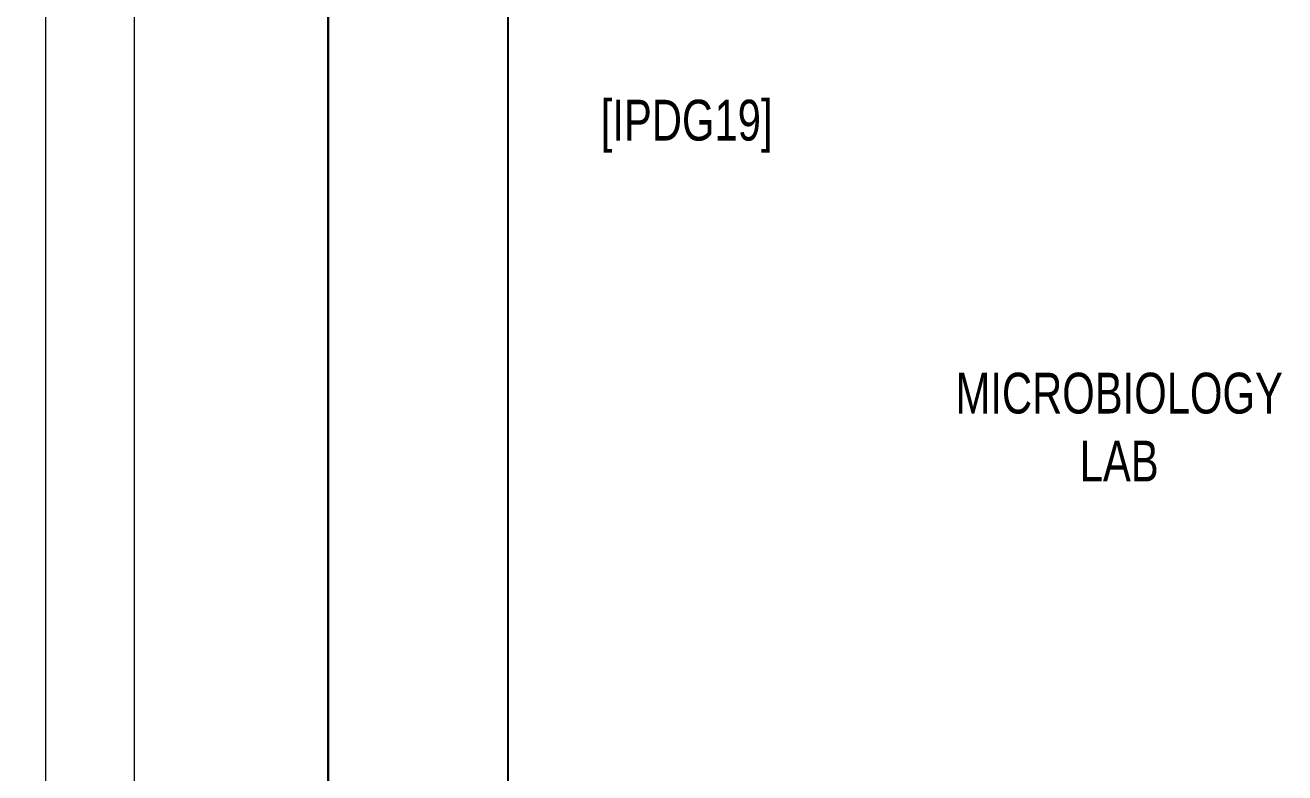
# Model space of a CAD drawing. Header units: metres. Extents: x 75097 to 220762, y -1557923 to -1361206.
# Drawn here: x 194128 to 197219, y -1467982 to -1466148 of the extents above; entities that cross this region are included whole.
import ezdxf

# ---------------------------------------------------------------- set-up
doc = ezdxf.new("R2010")
doc.units = ezdxf.units.M
doc.layers.get('0').update_dxf_attribs({"lineweight": 0})
for name, color, linetype, lineweight in [('A-100 - Copy$0$72_EGR_BASE_TEXT', 8, 'Continuous', 0), ('A-100 - Copy$0$Walls', 8, 'Continuous', 0), ('E-LG', 245, 'Continuous', 30)]:
    doc.layers.add(name, color=color, linetype=linetype, lineweight=lineweight)
doc.layers.add('A-100 - Copy$0$axes', color=8, linetype='Continuous')
doc.layers.add('E-POWR', color=7, linetype='Continuous', lineweight=9, true_color=0x4e7e3e)
doc.styles.add('A-100 - Copy$0$X3G_ENTITY_2587EA', font='swisscl.ttf', dxfattribs={"height": 200})

# ---------------------------------------------------------------- blocks, each defined once
blk = doc.blocks.new('A-100 - Copy')
at = {"layer": 'A-100 - Copy$0$axes'}
blk.add_line((195313.3, -1477297.4, 0), (195313.3, -1451192.7, 0), dxfattribs=at)
blk.add_line((195313.3, -1477297.4, 0), (195313.3, -1451192.7, 0), dxfattribs=at)
at = {"layer": 'A-100 - Copy$0$Walls', "elevation": 0}
blk.add_lwpolyline([(194178.3, -1464852.7), (194178.3, -1469677.7)], dxfattribs=at)
at = {"layer": 'A-100 - Copy$0$72_EGR_BASE_TEXT', "char_height": 100, "attachment_point": 2, "style": 'A-100 - Copy$0$X3G_ENTITY_2587EA'}
for s, insert in [('[IPDG19]', (195751.2, -1466330.8)), ('MICROBIOLOGY\\PLAB', (196812.5, -1467000.5))]:
    blk.add_mtext(s, dxfattribs=dict(at, insert=insert))

msp = doc.modelspace()

# ---------------------------------------------------------------- linework, layer by layer
at = {"layer": 'E-LG', "color": 1, "elevation": 0}
msp.add_lwpolyline([(192171.7, -1455445.9), (192171.7, -1459286.7), (194877.9, -1459286.7), (195054.8, -1459441.7), (194872, -1459542.4), (194872, -1468564.9), (190871.8, -1468564.9), (190781.3, -1468709.6), (190749.3, -1468550.1), (183890.7, -1468550.1), (183890.7, -1464705.6), (183797.6, -1464208.9), (183700.8, -1464453.4), (181239.8, -1464453.4), (181208.8, -1464214.4)], dxfattribs=at)
at = {"layer": 'E-POWR', "const_width": 3, "elevation": 0}
msp.add_lwpolyline([(195487.6, -1465036.2), (194396.3, -1465036.2), (194396.3, -1469493.1), (197281, -1469493.1), (199578.7, -1469496.5), (199578.7, -1465036.2), (204978.7, -1465036.2), (204978.7, -1469559.1), (209423.4, -1469559.1), (209423.4, -1465157.9), (209423.4, -1465037.3), (206728.8, -1465037.3)], dxfattribs=at)

# ---------------------------------------------------------------- next in the draw order: block references
msp.add_blockref('A-100 - Copy', (0, 0))

doc.saveas('drawing.dxf')
